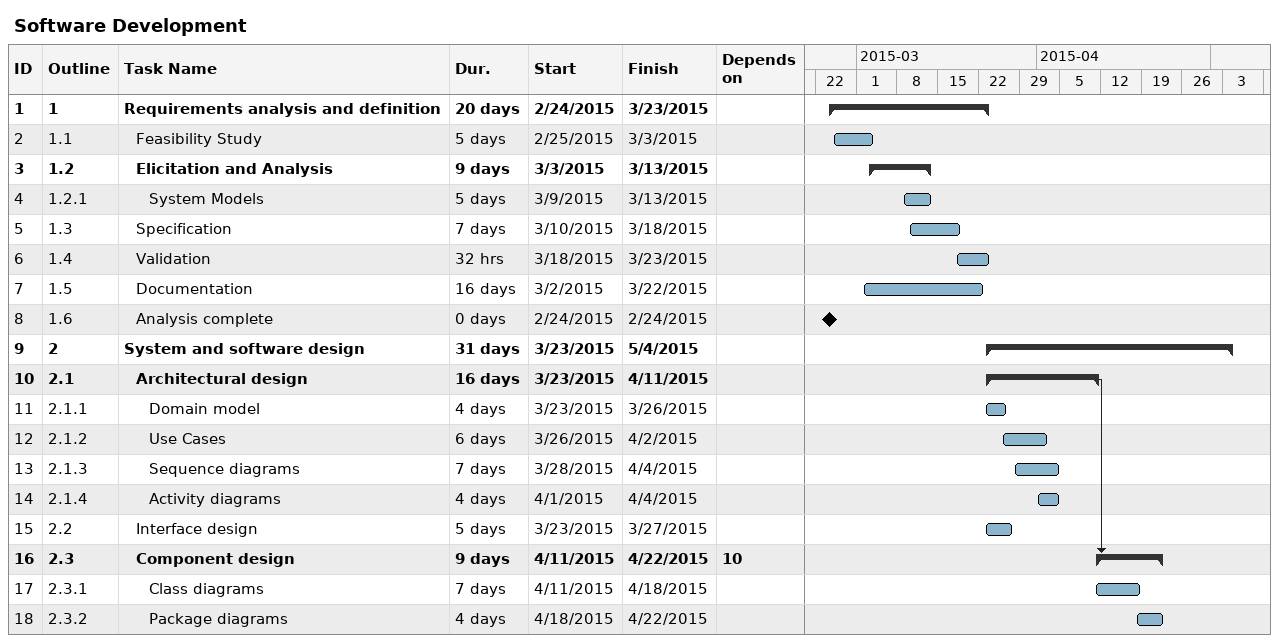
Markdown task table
Software Development

| ID | WBS | Task | Duration | Start | Finish | Predecessors |
|---|---|---|---|---|---|---|
| 1 | 1 | **Requirements analysis and definition** | 20d | 2015-02-24 | 2015-03-23 |  |
| 2 | 1.1 | Feasibility Study | 5d | 2015-02-25 | 2015-03-03 |  |
| 3 | 1.2 | **Elicitation and Analysis** | 9d | 2015-03-03 | 2015-03-13 |  |
| 4 | 1.2.1 | System Models | 5d | 2015-03-09 | 2015-03-13 |  |
| 5 | 1.3 | Specification | 7d | 2015-03-10 | 2015-03-18 |  |
| 6 | 1.4 | Validation | 32h | 2015-03-18 | 2015-03-23 |  |
| 7 | 1.5 | Documentation | 16d | 2015-03-02 | 2015-03-22 |  |
| 8 | 1.6 | Analysis complete | 0d | 2015-02-24 | 2015-02-24 |  |
| 9 | 2 | **System and software design** | 31d | 2015-03-23 | 2015-05-04 |  |
| 10 | 2.1 | **Architectural design** | 16d | 2015-03-23 | 2015-04-11 |  |
| 11 | 2.1.1 | Domain model | 4d | 2015-03-23 | 2015-03-26 |  |
| 12 | 2.1.2 | Use Cases | 6d | 2015-03-26 | 2015-04-02 |  |
| 13 | 2.1.3 | Sequence diagrams | 7d | 2015-03-28 | 2015-04-04 |  |
| 14 | 2.1.4 | Activity diagrams | 4d | 2015-04-01 | 2015-04-04 |  |
| 15 | 2.2 | Interface design | 5d | 2015-03-23 | 2015-03-27 |  |
| 16 | 2.3 | **Component design** | 9d | 2015-04-11 | 2015-04-22 | 10 |
| 17 | 2.3.1 | Class diagrams | 7d | 2015-04-11 | 2015-04-18 |  |
| 18 | 2.3.2 | Package diagrams | 4d | 2015-04-18 | 2015-04-22 |  |
